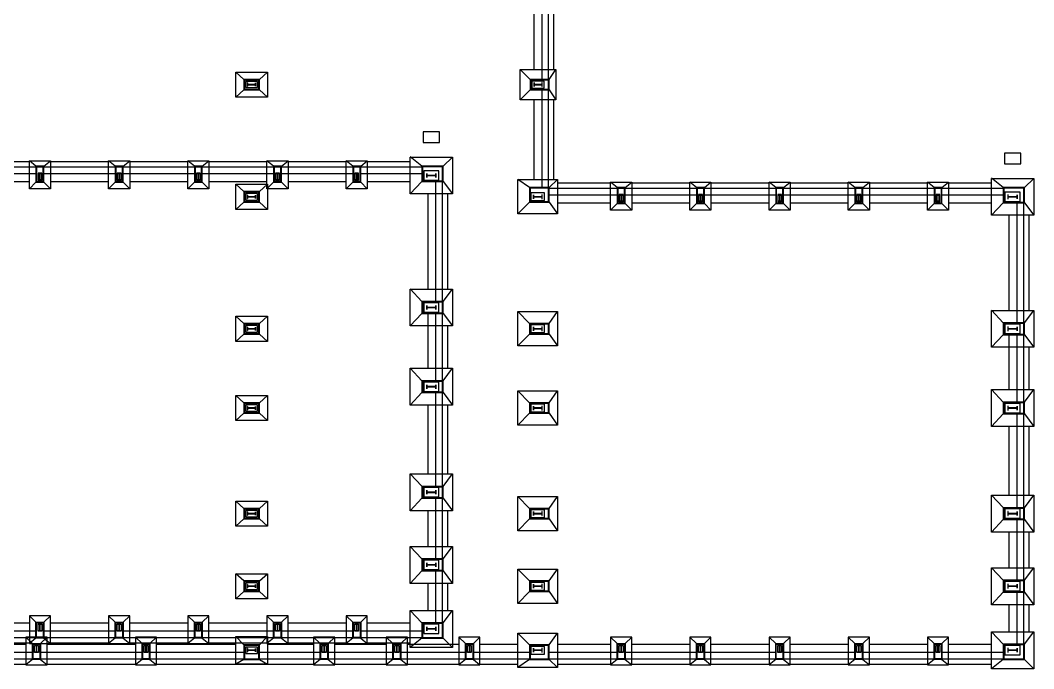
# Model space of a CAD drawing. Extents: x 69728788 to 150676229, y 20333219 to 43663798.
# Drawn here: x 150599454 to 150676229, y 42543035 to 42592160 of the extents above; entities that cross this region are included whole.
import ezdxf

# ---------------------------------------------------------------- set-up
doc = ezdxf.new("R2010")
doc.units = 0
doc.header["$LTSCALE"] = 1000
doc.header["$MEASUREMENT"] = 0
doc.layers.get('0').update_dxf_attribs({"linetype": 'CONTINUOUS'})
for name, color, linetype in [('WALL', 6, 'CONTINUOUS'), ('基础', 2, 'CONTINUOUS'), ('基础堆坡线', 97, 'CONTINUOUS'), ('填充8#', 8, 'CONTINUOUS'), ('柱', 2, 'CONTINUOUS'), ('钢柱', 3, 'CONTINUOUS')]:
    doc.layers.add(name, color=color, linetype=linetype)

# ---------------------------------------------------------------- blocks, each defined once
blk = doc.blocks.new('2536')
at = {"layer": 'WALL'}
for p, q in [((75529675, 21576924), (75529675, 21638274)), ((75529175, 21586124), (75529175, 21593424)), ((75528575, 21586924), (75528575, 21592624)), ((75530075, 21586924), (75530075, 21592624)), ((75529175, 21577924), (75529175, 21585424)), ((75528575, 21578574), (75528575, 21584624)), ((75530075, 21578574), (75530075, 21584624)), ((75529675, 21577924), (75564155, 21577924)), ((75530350, 21578324), (75534375, 21578324)), ((75535975, 21578324), (75540375, 21578324)), ((75541975, 21578324), (75546375, 21578324)), ((75547975, 21578324), (75552375, 21578324)), ((75553975, 21578324), (75558375, 21578324)), ((75559975, 21578324), (75563225, 21578324)), ((75529675, 21577424), (75534925, 21577424)), ((75535425, 21577424), (75540925, 21577424)), ((75541425, 21577424), (75546925, 21577424)), ((75547425, 21577424), (75552925, 21577424)), ((75553425, 21577424), (75558925, 21577424)), ((75559425, 21577424), (75564155, 21577424)), ((75565175, 21567724), (75565175, 21576874)), ((75565675, 21543324), (75565675, 21576874)), ((75530350, 21576824), (75534375, 21576824)), ((75535975, 21576824), (75540375, 21576824)), ((75541975, 21576824), (75546375, 21576824)), ((75547975, 21576824), (75552375, 21576824)), ((75553975, 21576824), (75558375, 21576824)), ((75559975, 21576824), (75563225, 21576824)), ((75564575, 21568674), (75564575, 21575874)), ((75566075, 21568674), (75566075, 21575874)), ((75564575, 21562674), (75564575, 21566874)), ((75565175, 21561674), (75565175, 21566874)), ((75566075, 21562674), (75566075, 21565874)), ((75565175, 21553674), (75565175, 21560874)), ((75564575, 21554674), (75564575, 21559874)), ((75566075, 21554674), (75566075, 21559874)), ((75565175, 21548174), (75565175, 21552874)), ((75564575, 21549174), (75564575, 21551874)), ((75566075, 21549174), (75566075, 21551874)), ((75565175, 21543324), (75565175, 21547374)), ((75564575, 21544324), (75564575, 21546374)), ((75566075, 21544324), (75566075, 21546374)), ((75483475, 21543374), (75490075, 21543374)), ((75491675, 21543374), (75498375, 21543374)), ((75499975, 21543374), (75505975, 21543374)), ((75508375, 21543374), (75511875, 21543374)), ((75513475, 21543374), (75517375, 21543374)), ((75518975, 21543374), (75522875, 21543374)), ((75524475, 21543374), (75527350, 21543374)), ((75530350, 21543374), (75534375, 21543374)), ((75535975, 21543374), (75540375, 21543374)), ((75541975, 21543374), (75546375, 21543374)), ((75547975, 21543374), (75552375, 21543374)), ((75553975, 21543374), (75558375, 21543374)), ((75559975, 21543374), (75563225, 21543374)), ((75482725, 21542774), (75490625, 21542774)), ((75491125, 21542774), (75498925, 21542774)), ((75499425, 21542774), (75506625, 21542774)), ((75507725, 21542774), (75512425, 21542774)), ((75512925, 21542774), (75517925, 21542774)), ((75518425, 21542774), (75523425, 21542774)), ((75523925, 21542774), (75528275, 21542774)), ((75529675, 21542774), (75534925, 21542774)), ((75535425, 21542774), (75540925, 21542774)), ((75541425, 21542774), (75546925, 21542774)), ((75547425, 21542774), (75552925, 21542774)), ((75553425, 21542774), (75558925, 21542774)), ((75559425, 21542774), (75564155, 21542774)), ((75456675, 21542274), (75565675, 21542274)), ((75476725, 21541874), (75490075, 21541874)), ((75491675, 21541874), (75498375, 21541874)), ((75499975, 21541874), (75511875, 21541874)), ((75513475, 21541874), (75517375, 21541874)), ((75518975, 21541874), (75522875, 21541874)), ((75524475, 21541874), (75527350, 21541874)), ((75530350, 21541874), (75534375, 21541874)), ((75535975, 21541874), (75540375, 21541874)), ((75541975, 21541874), (75546375, 21541874)), ((75547975, 21541874), (75552375, 21541874)), ((75553975, 21541874), (75558375, 21541874)), ((75559975, 21541874), (75563225, 21541874))]:
    blk.add_line(p, q, dxfattribs=at)
at = {"layer": '基础'}
for points in [[(75527525, 21586924), (75530225, 21586924), (75530225, 21584624), (75527525, 21584624)], [(75505975, 21586724), (75508375, 21586724), (75508375, 21584824), (75505975, 21584824)], [(75527350, 21578574), (75530350, 21578574), (75530350, 21575974), (75527350, 21575974)], [(75563225, 21578674), (75566425, 21578674), (75566425, 21575874), (75563225, 21575874)], [(75505975, 21578224), (75508375, 21578224), (75508375, 21576324), (75505975, 21576324)], [(75534375, 21578374), (75535975, 21578374), (75535975, 21576274), (75534375, 21576274)], [(75540375, 21578374), (75541975, 21578374), (75541975, 21576274), (75540375, 21576274)], [(75546375, 21578374), (75547975, 21578374), (75547975, 21576274), (75546375, 21576274)], [(75552375, 21578374), (75553975, 21578374), (75553975, 21576274), (75552375, 21576274)], [(75558375, 21578374), (75559975, 21578374), (75559975, 21576274), (75558375, 21576274)], [(75527350, 21568574), (75530350, 21568574), (75530350, 21565974), (75527350, 21565974)], [(75563225, 21568674), (75566425, 21568674), (75566425, 21565874), (75563225, 21565874)], [(75505975, 21568224), (75508375, 21568224), (75508375, 21566324), (75505975, 21566324)], [(75527350, 21562574), (75530350, 21562574), (75530350, 21559974), (75527350, 21559974)], [(75563225, 21562674), (75566425, 21562674), (75566425, 21559874), (75563225, 21559874)], [(75505975, 21562224), (75508375, 21562224), (75508375, 21560324), (75505975, 21560324)], [(75563225, 21554674), (75566425, 21554674), (75566425, 21551874), (75563225, 21551874)], [(75505975, 21554224), (75508375, 21554224), (75508375, 21552324), (75505975, 21552324)], [(75527350, 21554574), (75530350, 21554574), (75530350, 21551974), (75527350, 21551974)], [(75505975, 21548724), (75508375, 21548724), (75508375, 21546824), (75505975, 21546824)], [(75527350, 21549074), (75530350, 21549074), (75530350, 21546474), (75527350, 21546474)], [(75563225, 21549174), (75566425, 21549174), (75566425, 21546374), (75563225, 21546374)], [(75490075, 21541824), (75491675, 21541824), (75491675, 21543924), (75490075, 21543924)], [(75498375, 21541824), (75499975, 21541824), (75499975, 21543924), (75498375, 21543924)], [(75505975, 21543974), (75508375, 21543974), (75508375, 21541874), (75505975, 21541874)], [(75511875, 21541824), (75513475, 21541824), (75513475, 21543924), (75511875, 21543924)], [(75517375, 21541824), (75518975, 21541824), (75518975, 21543924), (75517375, 21543924)], [(75522875, 21541824), (75524475, 21541824), (75524475, 21543924), (75522875, 21543924)], [(75527350, 21544224), (75530350, 21544224), (75530350, 21541624), (75527350, 21541624)], [(75534375, 21541824), (75535975, 21541824), (75535975, 21543924), (75534375, 21543924)], [(75540375, 21541824), (75541975, 21541824), (75541975, 21543924), (75540375, 21543924)], [(75546375, 21541824), (75547975, 21541824), (75547975, 21543924), (75546375, 21543924)], [(75552375, 21541824), (75553975, 21541824), (75553975, 21543924), (75552375, 21543924)], [(75558375, 21541824), (75559975, 21541824), (75559975, 21543924), (75558375, 21543924)], [(75563225, 21544324), (75566425, 21544324), (75566425, 21541524), (75563225, 21541524)]]:
    blk.add_lwpolyline(points, close=True, dxfattribs=at)
at = {"layer": '基础堆坡线'}
for p, q in [((75528275, 21586174), (75527525, 21586924)), ((75529725, 21586174), (75530225, 21586924)), ((75506575, 21586174), (75505975, 21586724)), ((75507775, 21586174), (75508375, 21586724)), ((75506575, 21585374), (75505975, 21584824)), ((75507775, 21585374), (75508375, 21584824)), ((75528275, 21585374), (75527525, 21584624)), ((75529725, 21585374), (75530225, 21584624)), ((75528225, 21577974), (75527350, 21578574)), ((75529725, 21577974), (75530350, 21578574)), ((75564105, 21577979), (75563225, 21578679)), ((75565719, 21577974), (75566425, 21578674)), ((75506575, 21577674), (75505975, 21578224)), ((75507775, 21577674), (75508375, 21578224)), ((75534875, 21577974), (75534375, 21578374)), ((75535475, 21577974), (75535975, 21578374)), ((75540875, 21577974), (75540375, 21578374)), ((75541475, 21577974), (75541975, 21578374)), ((75546875, 21577974), (75546375, 21578374)), ((75547475, 21577974), (75547975, 21578374)), ((75552875, 21577974), (75552375, 21578374)), ((75553475, 21577974), (75553975, 21578374)), ((75558875, 21577974), (75558375, 21578374)), ((75559475, 21577974), (75559975, 21578374)), ((75506575, 21576874), (75505975, 21576324)), ((75507775, 21576874), (75508375, 21576324)), ((75528225, 21576874), (75527350, 21575974)), ((75529725, 21576874), (75530350, 21575974)), ((75534875, 21576774), (75534375, 21576274)), ((75535475, 21576774), (75535975, 21576274)), ((75540875, 21576774), (75540375, 21576274)), ((75541475, 21576774), (75541975, 21576274)), ((75546875, 21576774), (75546375, 21576274)), ((75547475, 21576774), (75547975, 21576274)), ((75552875, 21576774), (75552375, 21576274)), ((75553475, 21576774), (75553975, 21576274)), ((75558875, 21576774), (75558375, 21576274)), ((75559475, 21576774), (75559975, 21576274)), ((75564111, 21576824), (75563225, 21575874)), ((75565725, 21576829), (75566425, 21575874)), ((75528225, 21567674), (75527350, 21568574)), ((75529725, 21567674), (75530350, 21568574)), ((75564105, 21567729), (75563225, 21568679)), ((75565719, 21567724), (75566425, 21568674)), ((75506575, 21567674), (75505975, 21568224)), ((75507775, 21567674), (75508375, 21568224)), ((75506575, 21566874), (75505975, 21566324)), ((75507775, 21566874), (75508375, 21566324)), ((75528225, 21566874), (75527350, 21565974)), ((75529725, 21566874), (75530350, 21565974)), ((75564111, 21566824), (75563225, 21565874)), ((75565725, 21566829), (75566425, 21565874)), ((75528225, 21561674), (75527350, 21562574)), ((75529725, 21561674), (75530350, 21562574)), ((75564105, 21561729), (75563225, 21562679)), ((75565719, 21561724), (75566425, 21562674)), ((75506575, 21561674), (75505975, 21562224)), ((75507775, 21561674), (75508375, 21562224)), ((75506575, 21560874), (75505975, 21560324)), ((75507775, 21560874), (75508375, 21560324)), ((75528225, 21560874), (75527350, 21559974)), ((75529725, 21560874), (75530350, 21559974)), ((75564111, 21560824), (75563225, 21559874)), ((75565725, 21560829), (75566425, 21559874)), ((75564105, 21553729), (75563225, 21554679)), ((75565719, 21553724), (75566425, 21554674)), ((75506575, 21553674), (75505975, 21554224)), ((75507775, 21553674), (75508375, 21554224)), ((75528225, 21553674), (75527350, 21554574)), ((75529725, 21553674), (75530350, 21554574)), ((75506575, 21552874), (75505975, 21552324)), ((75507775, 21552874), (75508375, 21552324)), ((75528225, 21552874), (75527350, 21551974)), ((75529725, 21552874), (75530350, 21551974)), ((75564111, 21552824), (75563225, 21551874)), ((75565725, 21552829), (75566425, 21551874)), ((75506575, 21548174), (75505975, 21548724)), ((75507775, 21548174), (75508375, 21548724)), ((75528225, 21548174), (75527350, 21549074)), ((75529725, 21548174), (75530350, 21549074)), ((75564105, 21548229), (75563225, 21549179)), ((75565719, 21548224), (75566425, 21549174)), ((75506575, 21547374), (75505975, 21546824)), ((75507775, 21547374), (75508375, 21546824)), ((75528225, 21547374), (75527350, 21546474)), ((75529725, 21547374), (75530350, 21546474)), ((75564111, 21547324), (75563225, 21546374)), ((75565725, 21547329), (75566425, 21546374)), ((75490575, 21543424), (75490075, 21543924)), ((75491175, 21543424), (75491675, 21543924)), ((75498875, 21543424), (75498375, 21543924)), ((75499475, 21543424), (75499975, 21543924)), ((75506575, 21543324), (75505975, 21543974)), ((75507775, 21543324), (75508375, 21543974)), ((75512375, 21543424), (75511875, 21543924)), ((75512975, 21543424), (75513475, 21543924)), ((75517875, 21543424), (75517375, 21543924)), ((75518475, 21543424), (75518975, 21543924)), ((75523375, 21543424), (75522875, 21543924)), ((75523975, 21543424), (75524475, 21543924)), ((75528225, 21543324), (75527350, 21544224)), ((75529725, 21543324), (75530350, 21544224)), ((75534875, 21543424), (75534375, 21543924)), ((75535475, 21543424), (75535975, 21543924)), ((75540875, 21543424), (75540375, 21543924)), ((75541475, 21543424), (75541975, 21543924)), ((75546875, 21543424), (75546375, 21543924)), ((75547475, 21543424), (75547975, 21543924)), ((75552875, 21543424), (75552375, 21543924)), ((75553475, 21543424), (75553975, 21543924)), ((75558875, 21543424), (75558375, 21543924)), ((75559475, 21543424), (75559975, 21543924)), ((75564105, 21543379), (75563225, 21544329)), ((75565719, 21543374), (75566425, 21544324)), ((75490575, 21542224), (75490075, 21541824)), ((75491175, 21542224), (75491675, 21541824)), ((75498875, 21542224), (75498375, 21541824)), ((75499475, 21542224), (75499975, 21541824)), ((75506575, 21542224), (75505975, 21541874)), ((75507775, 21542224), (75508375, 21541874)), ((75512375, 21542224), (75511875, 21541824)), ((75512975, 21542224), (75513475, 21541824)), ((75517875, 21542224), (75517375, 21541824)), ((75518475, 21542224), (75518975, 21541824)), ((75523375, 21542224), (75522875, 21541824)), ((75523975, 21542224), (75524475, 21541824)), ((75528225, 21542224), (75527350, 21541624)), ((75529725, 21542224), (75530350, 21541624)), ((75534875, 21542224), (75534375, 21541824)), ((75535475, 21542224), (75535975, 21541824)), ((75540875, 21542224), (75540375, 21541824)), ((75541475, 21542224), (75541975, 21541824)), ((75546875, 21542224), (75546375, 21541824)), ((75547475, 21542224), (75547975, 21541824)), ((75552875, 21542224), (75552375, 21541824)), ((75553475, 21542224), (75553975, 21541824)), ((75558875, 21542224), (75558375, 21541824)), ((75559475, 21542224), (75559975, 21541824)), ((75564111, 21542224), (75563225, 21541524)), ((75565725, 21542229), (75566425, 21541524))]:
    blk.add_line(p, q, dxfattribs=at)
for points in [[(75506575, 21585374), (75507175, 21585374), (75507775, 21585374), (75507775, 21585774), (75507775, 21586174), (75507175, 21586174), (75506575, 21586174)], [(75528275, 21585374), (75528875, 21585374), (75529725, 21585374), (75529725, 21585774), (75529725, 21586174), (75528875, 21586174), (75528275, 21586174)], [(75564200, 21579770), (75564850, 21579770), (75565450, 21579770), (75565450, 21580170), (75565450, 21580570), (75564850, 21580570), (75564200, 21580570)], [(75506575, 21576874), (75507175, 21576874), (75507775, 21576874), (75507775, 21577274), (75507775, 21577674), (75507175, 21577674), (75506575, 21577674)], [(75528225, 21576874), (75528875, 21576874), (75529725, 21576874), (75529725, 21577274), (75529725, 21577974), (75528875, 21577974), (75528225, 21577974)], [(75534875, 21576774), (75535175, 21576774), (75535475, 21576774), (75535475, 21577174), (75535475, 21577974), (75535175, 21577974), (75534875, 21577974), (75534875, 21577174)], [(75540875, 21576774), (75541175, 21576774), (75541475, 21576774), (75541475, 21577174), (75541475, 21577974), (75541175, 21577974), (75540875, 21577974), (75540875, 21577174)], [(75546875, 21576774), (75547175, 21576774), (75547475, 21576774), (75547475, 21577174), (75547475, 21577974), (75547175, 21577974), (75546875, 21577974), (75546875, 21577174)], [(75552875, 21576774), (75553175, 21576774), (75553475, 21576774), (75553475, 21577174), (75553475, 21577974), (75553175, 21577974), (75552875, 21577974), (75552875, 21577174)], [(75558875, 21576774), (75559175, 21576774), (75559475, 21576774), (75559475, 21577174), (75559475, 21577974), (75559175, 21577974), (75558875, 21577974), (75558875, 21577174)], [(75564105, 21576824), (75564825, 21576824), (75565725, 21576824), (75565725, 21577274), (75565725, 21577974), (75564825, 21577974), (75564105, 21577974)], [(75506575, 21566874), (75507175, 21566874), (75507775, 21566874), (75507775, 21567274), (75507775, 21567674), (75507175, 21567674), (75506575, 21567674)], [(75528225, 21566874), (75528875, 21566874), (75529725, 21566874), (75529725, 21567274), (75529725, 21567674), (75528875, 21567674), (75528225, 21567674)], [(75564105, 21566824), (75564825, 21566824), (75565725, 21566824), (75565725, 21567274), (75565725, 21567724), (75564825, 21567724), (75564105, 21567724)], [(75506575, 21560874), (75507175, 21560874), (75507775, 21560874), (75507775, 21561274), (75507775, 21561674), (75507175, 21561674), (75506575, 21561674)], [(75528225, 21560874), (75528875, 21560874), (75529725, 21560874), (75529725, 21561274), (75529725, 21561674), (75528875, 21561674), (75528225, 21561674)], [(75564105, 21560824), (75564825, 21560824), (75565725, 21560824), (75565725, 21561274), (75565725, 21561724), (75564825, 21561724), (75564105, 21561724)], [(75506575, 21552874), (75507175, 21552874), (75507775, 21552874), (75507775, 21553274), (75507775, 21553674), (75507175, 21553674), (75506575, 21553674)], [(75528225, 21552874), (75528875, 21552874), (75529725, 21552874), (75529725, 21553274), (75529725, 21553674), (75528875, 21553674), (75528225, 21553674)], [(75564105, 21552824), (75564825, 21552824), (75565725, 21552824), (75565725, 21553274), (75565725, 21553724), (75564825, 21553724), (75564105, 21553724)], [(75506575, 21547374), (75507175, 21547374), (75507775, 21547374), (75507775, 21547774), (75507775, 21548174), (75507175, 21548174), (75506575, 21548174)], [(75528225, 21547374), (75528875, 21547374), (75529725, 21547374), (75529725, 21547774), (75529725, 21548174), (75528875, 21548174), (75528225, 21548174)], [(75564105, 21547324), (75564825, 21547324), (75565725, 21547324), (75565725, 21547774), (75565725, 21548224), (75564825, 21548224), (75564105, 21548224)], [(75490575, 21543424), (75490875, 21543424), (75491175, 21543424), (75491175, 21543024), (75491175, 21542224), (75490875, 21542224), (75490575, 21542224), (75490575, 21543024)], [(75498875, 21543424), (75499175, 21543424), (75499475, 21543424), (75499475, 21543024), (75499475, 21542224), (75499175, 21542224), (75498875, 21542224), (75498875, 21543024)], [(75506575, 21542224), (75507175, 21542224), (75507775, 21542224), (75507775, 21542924), (75507775, 21543324), (75507175, 21543324), (75506575, 21543324)], [(75512375, 21543424), (75512675, 21543424), (75512975, 21543424), (75512975, 21543024), (75512975, 21542224), (75512675, 21542224), (75512375, 21542224), (75512375, 21543024)], [(75517875, 21543424), (75518175, 21543424), (75518475, 21543424), (75518475, 21543024), (75518475, 21542224), (75518175, 21542224), (75517875, 21542224), (75517875, 21543024)], [(75523375, 21543424), (75523675, 21543424), (75523975, 21543424), (75523975, 21543024), (75523975, 21542224), (75523675, 21542224), (75523375, 21542224), (75523375, 21543024)], [(75528225, 21542224), (75528875, 21542224), (75529725, 21542224), (75529725, 21542924), (75529725, 21543324), (75528875, 21543324), (75528225, 21543324)], [(75534875, 21543424), (75535175, 21543424), (75535475, 21543424), (75535475, 21543024), (75535475, 21542224), (75535175, 21542224), (75534875, 21542224), (75534875, 21543024)], [(75540875, 21543424), (75541175, 21543424), (75541475, 21543424), (75541475, 21543024), (75541475, 21542224), (75541175, 21542224), (75540875, 21542224), (75540875, 21543024)], [(75546875, 21543424), (75547175, 21543424), (75547475, 21543424), (75547475, 21543024), (75547475, 21542224), (75547175, 21542224), (75546875, 21542224), (75546875, 21543024)], [(75552875, 21543424), (75553175, 21543424), (75553475, 21543424), (75553475, 21543024), (75553475, 21542224), (75553175, 21542224), (75552875, 21542224), (75552875, 21543024)], [(75558875, 21543424), (75559175, 21543424), (75559475, 21543424), (75559475, 21543024), (75559475, 21542224), (75559175, 21542224), (75558875, 21542224), (75558875, 21543024)], [(75564105, 21542224), (75564825, 21542224), (75565725, 21542224), (75565725, 21542924), (75565725, 21543374), (75564825, 21543374), (75564105, 21543374)]]:
    blk.add_lwpolyline(points, close=True, dxfattribs=at)
at = {"layer": '填充8#'}
for points in [[(75506735, 21585544), (75507175, 21585544), (75507615, 21585544), (75507615, 21585774), (75507615, 21586004), (75507175, 21586004), (75506735, 21586004), (75506735, 21585544)], [(75528410, 21585509), (75528875, 21585509), (75529340, 21585509), (75529340, 21585774), (75529340, 21586039), (75528875, 21586039), (75528410, 21586039), (75528410, 21585509)], [(75564245, 21576919), (75564825, 21576919), (75565405, 21576919), (75565405, 21577274), (75565405, 21577629), (75564825, 21577629), (75564245, 21577629), (75564245, 21576919)], [(75506725, 21577029), (75507175, 21577029), (75507625, 21577029), (75507625, 21577274), (75507625, 21577519), (75507175, 21577519), (75506725, 21577519), (75506725, 21577029)], [(75528340, 21576984), (75528850, 21576984), (75529360, 21576984), (75529360, 21577274), (75529360, 21577564), (75528850, 21577564), (75528340, 21577564), (75528340, 21576984)], [(75535030, 21576904), (75535175, 21576904), (75535320, 21576904), (75535320, 21577174), (75535320, 21577444), (75535175, 21577444), (75535030, 21577444), (75535030, 21577174), (75535030, 21576904)], [(75541030, 21576904), (75541175, 21576904), (75541320, 21576904), (75541320, 21577174), (75541320, 21577444), (75541175, 21577444), (75541030, 21577444), (75541030, 21577174), (75541030, 21576904)], [(75547030, 21576904), (75547175, 21576904), (75547320, 21576904), (75547320, 21577174), (75547320, 21577444), (75547175, 21577444), (75547030, 21577444), (75547030, 21577174), (75547030, 21576904)], [(75553030, 21576904), (75553175, 21576904), (75553320, 21576904), (75553320, 21577174), (75553320, 21577444), (75553175, 21577444), (75553030, 21577444), (75553030, 21577174), (75553030, 21576904)], [(75559030, 21576904), (75559175, 21576904), (75559320, 21576904), (75559320, 21577174), (75559320, 21577444), (75559175, 21577444), (75559030, 21577444), (75559030, 21577174), (75559030, 21576904)], [(75506725, 21567029), (75507175, 21567029), (75507625, 21567029), (75507625, 21567274), (75507625, 21567519), (75507175, 21567519), (75506725, 21567519), (75506725, 21567029)], [(75528340, 21566984), (75528850, 21566984), (75529360, 21566984), (75529360, 21567274), (75529360, 21567564), (75528850, 21567564), (75528340, 21567564), (75528340, 21566984)], [(75564245, 21566919), (75564825, 21566919), (75565405, 21566919), (75565405, 21567274), (75565405, 21567629), (75564825, 21567629), (75564245, 21567629), (75564245, 21566919)], [(75506725, 21561029), (75507175, 21561029), (75507625, 21561029), (75507625, 21561274), (75507625, 21561519), (75507175, 21561519), (75506725, 21561519), (75506725, 21561029)], [(75528340, 21560984), (75528850, 21560984), (75529360, 21560984), (75529360, 21561274), (75529360, 21561564), (75528850, 21561564), (75528340, 21561564), (75528340, 21560984)], [(75564245, 21560919), (75564825, 21560919), (75565405, 21560919), (75565405, 21561274), (75565405, 21561629), (75564825, 21561629), (75564245, 21561629), (75564245, 21560919)], [(75506725, 21553029), (75507175, 21553029), (75507625, 21553029), (75507625, 21553274), (75507625, 21553519), (75507175, 21553519), (75506725, 21553519), (75506725, 21553029)], [(75528340, 21552984), (75528850, 21552984), (75529360, 21552984), (75529360, 21553274), (75529360, 21553564), (75528850, 21553564), (75528340, 21553564), (75528340, 21552984)], [(75564245, 21552919), (75564825, 21552919), (75565405, 21552919), (75565405, 21553274), (75565405, 21553629), (75564825, 21553629), (75564245, 21553629), (75564245, 21552919)], [(75506725, 21547529), (75507175, 21547529), (75507625, 21547529), (75507625, 21547774), (75507625, 21548019), (75507175, 21548019), (75506725, 21548019), (75506725, 21547529)], [(75528340, 21547484), (75528850, 21547484), (75529360, 21547484), (75529360, 21547774), (75529360, 21548064), (75528850, 21548064), (75528340, 21548064), (75528340, 21547484)], [(75564245, 21547419), (75564825, 21547419), (75565405, 21547419), (75565405, 21547774), (75565405, 21548129), (75564825, 21548129), (75564245, 21548129), (75564245, 21547419)], [(75490730, 21543294), (75490875, 21543294), (75491020, 21543294), (75491020, 21543024), (75491020, 21542754), (75490875, 21542754), (75490730, 21542754), (75490730, 21543024), (75490730, 21543294)], [(75499030, 21543294), (75499175, 21543294), (75499320, 21543294), (75499320, 21543024), (75499320, 21542754), (75499175, 21542754), (75499030, 21542754), (75499030, 21543024), (75499030, 21543294)], [(75506725, 21542679), (75507175, 21542679), (75507625, 21542679), (75507625, 21542924), (75507625, 21543169), (75507175, 21543169), (75506725, 21543169), (75506725, 21542679)], [(75512530, 21543294), (75512675, 21543294), (75512820, 21543294), (75512820, 21543024), (75512820, 21542754), (75512675, 21542754), (75512530, 21542754), (75512530, 21543024), (75512530, 21543294)], [(75518030, 21543294), (75518175, 21543294), (75518320, 21543294), (75518320, 21543024), (75518320, 21542754), (75518175, 21542754), (75518030, 21542754), (75518030, 21543024), (75518030, 21543294)], [(75523530, 21543294), (75523675, 21543294), (75523820, 21543294), (75523820, 21543024), (75523820, 21542754), (75523675, 21542754), (75523530, 21542754), (75523530, 21543024), (75523530, 21543294)], [(75528340, 21542634), (75528850, 21542634), (75529360, 21542634), (75529360, 21542924), (75529360, 21543214), (75528850, 21543214), (75528340, 21543214), (75528340, 21542634)], [(75535030, 21543294), (75535175, 21543294), (75535320, 21543294), (75535320, 21543024), (75535320, 21542754), (75535175, 21542754), (75535030, 21542754), (75535030, 21543024), (75535030, 21543294)], [(75541030, 21543294), (75541175, 21543294), (75541320, 21543294), (75541320, 21543024), (75541320, 21542754), (75541175, 21542754), (75541030, 21542754), (75541030, 21543024), (75541030, 21543294)], [(75547030, 21543294), (75547175, 21543294), (75547320, 21543294), (75547320, 21543024), (75547320, 21542754), (75547175, 21542754), (75547030, 21542754), (75547030, 21543024), (75547030, 21543294)], [(75553030, 21543294), (75553175, 21543294), (75553320, 21543294), (75553320, 21543024), (75553320, 21542754), (75553175, 21542754), (75553030, 21542754), (75553030, 21543024), (75553030, 21543294)], [(75559030, 21543294), (75559175, 21543294), (75559320, 21543294), (75559320, 21543024), (75559320, 21542754), (75559175, 21542754), (75559030, 21542754), (75559030, 21543024), (75559030, 21543294)], [(75564245, 21542569), (75564825, 21542569), (75565405, 21542569), (75565405, 21542924), (75565405, 21543279), (75564825, 21543279), (75564245, 21543279), (75564245, 21542569)]]:
    blk.add_lwpolyline(points, dxfattribs=at)
at = {"layer": '柱'}
for points in [[(75506625, 21585424), (75507175, 21585424), (75507725, 21585424), (75507725, 21585774), (75507725, 21586124), (75507175, 21586124), (75506625, 21586124)], [(75528325, 21585424), (75528875, 21585424), (75529675, 21585424), (75529675, 21585774), (75529675, 21586124), (75528875, 21586124), (75528325, 21586124)], [(75506625, 21576924), (75507175, 21576924), (75507725, 21576924), (75507725, 21577274), (75507725, 21577624), (75507175, 21577624), (75506625, 21577624)], [(75528275, 21576924), (75528875, 21576924), (75529675, 21576924), (75529675, 21577274), (75529675, 21577924), (75528875, 21577924), (75528275, 21577924)], [(75534925, 21576824), (75535175, 21576824), (75535425, 21576824), (75535425, 21577174), (75535425, 21577924), (75535175, 21577924), (75534925, 21577924), (75534925, 21577174)], [(75540925, 21576824), (75541175, 21576824), (75541425, 21576824), (75541425, 21577174), (75541425, 21577924), (75541175, 21577924), (75540925, 21577924), (75540925, 21577174)], [(75546925, 21576824), (75547175, 21576824), (75547425, 21576824), (75547425, 21577174), (75547425, 21577924), (75547175, 21577924), (75546925, 21577924), (75546925, 21577174)], [(75552925, 21576824), (75553175, 21576824), (75553425, 21576824), (75553425, 21577174), (75553425, 21577924), (75553175, 21577924), (75552925, 21577924), (75552925, 21577174)], [(75558925, 21576824), (75559175, 21576824), (75559425, 21576824), (75559425, 21577174), (75559425, 21577924), (75559175, 21577924), (75558925, 21577924), (75558925, 21577174)], [(75564155, 21576874), (75564825, 21576874), (75565675, 21576874), (75565675, 21577274), (75565675, 21577924), (75564825, 21577924), (75564155, 21577924)], [(75564155, 21566874), (75564825, 21566874), (75565675, 21566874), (75565675, 21567274), (75565675, 21567674), (75564825, 21567674), (75564155, 21567674)], [(75506625, 21566924), (75507175, 21566924), (75507725, 21566924), (75507725, 21567274), (75507725, 21567624), (75507175, 21567624), (75506625, 21567624)], [(75528275, 21566924), (75528875, 21566924), (75529675, 21566924), (75529675, 21567274), (75529675, 21567624), (75528875, 21567624), (75528275, 21567624)], [(75506625, 21560924), (75507175, 21560924), (75507725, 21560924), (75507725, 21561274), (75507725, 21561624), (75507175, 21561624), (75506625, 21561624)], [(75528275, 21560924), (75528875, 21560924), (75529675, 21560924), (75529675, 21561274), (75529675, 21561624), (75528875, 21561624), (75528275, 21561624)], [(75564155, 21560874), (75564825, 21560874), (75565675, 21560874), (75565675, 21561274), (75565675, 21561674), (75564825, 21561674), (75564155, 21561674)], [(75506625, 21552924), (75507175, 21552924), (75507725, 21552924), (75507725, 21553274), (75507725, 21553624), (75507175, 21553624), (75506625, 21553624)], [(75528275, 21552924), (75528875, 21552924), (75529675, 21552924), (75529675, 21553274), (75529675, 21553624), (75528875, 21553624), (75528275, 21553624)], [(75564155, 21552874), (75564825, 21552874), (75565675, 21552874), (75565675, 21553274), (75565675, 21553674), (75564825, 21553674), (75564155, 21553674)], [(75506625, 21547424), (75507175, 21547424), (75507725, 21547424), (75507725, 21547774), (75507725, 21548124), (75507175, 21548124), (75506625, 21548124)], [(75528275, 21547424), (75528875, 21547424), (75529675, 21547424), (75529675, 21547774), (75529675, 21548124), (75528875, 21548124), (75528275, 21548124)], [(75564155, 21547374), (75564825, 21547374), (75565675, 21547374), (75565675, 21547774), (75565675, 21548174), (75564825, 21548174), (75564155, 21548174)], [(75490625, 21543374), (75490875, 21543374), (75491125, 21543374), (75491125, 21543024), (75491125, 21542274), (75490875, 21542274), (75490625, 21542274), (75490625, 21543024)], [(75498925, 21543374), (75499175, 21543374), (75499425, 21543374), (75499425, 21543024), (75499425, 21542274), (75499175, 21542274), (75498925, 21542274), (75498925, 21543024)], [(75506625, 21542274), (75507175, 21542274), (75507725, 21542274), (75507725, 21542924), (75507725, 21543274), (75507175, 21543274), (75506625, 21543274)], [(75512425, 21543374), (75512675, 21543374), (75512925, 21543374), (75512925, 21543024), (75512925, 21542274), (75512675, 21542274), (75512425, 21542274), (75512425, 21543024)], [(75517925, 21543374), (75518175, 21543374), (75518425, 21543374), (75518425, 21543024), (75518425, 21542274), (75518175, 21542274), (75517925, 21542274), (75517925, 21543024)], [(75523425, 21543374), (75523675, 21543374), (75523925, 21543374), (75523925, 21543024), (75523925, 21542274), (75523675, 21542274), (75523425, 21542274), (75523425, 21543024)], [(75528275, 21542274), (75528875, 21542274), (75529675, 21542274), (75529675, 21542924), (75529675, 21543274), (75528875, 21543274), (75528275, 21543274)], [(75534925, 21543374), (75535175, 21543374), (75535425, 21543374), (75535425, 21543024), (75535425, 21542274), (75535175, 21542274), (75534925, 21542274), (75534925, 21543024)], [(75540925, 21543374), (75541175, 21543374), (75541425, 21543374), (75541425, 21543024), (75541425, 21542274), (75541175, 21542274), (75540925, 21542274), (75540925, 21543024)], [(75546925, 21543374), (75547175, 21543374), (75547425, 21543374), (75547425, 21543024), (75547425, 21542274), (75547175, 21542274), (75546925, 21542274), (75546925, 21543024)], [(75552925, 21543374), (75553175, 21543374), (75553425, 21543374), (75553425, 21543024), (75553425, 21542274), (75553175, 21542274), (75552925, 21542274), (75552925, 21543024)], [(75558925, 21543374), (75559175, 21543374), (75559425, 21543374), (75559425, 21543024), (75559425, 21542274), (75559175, 21542274), (75558925, 21542274), (75558925, 21543024)], [(75564155, 21542274), (75564825, 21542274), (75565675, 21542274), (75565675, 21542924), (75565675, 21543324), (75564825, 21543324), (75564155, 21543324)]]:
    blk.add_lwpolyline(points, close=True, dxfattribs=at)
at = {"layer": '钢柱'}
for points in [[(75506875, 21585899), (75506875, 21585649), (75506887, 21585649), (75506887, 21585770), (75507463, 21585770), (75507463, 21585649), (75507475, 21585649), (75507475, 21585899), (75507463, 21585899), (75507463, 21585778), (75506887, 21585778), (75506887, 21585899)], [(75528575, 21585924), (75528575, 21585624), (75528587, 21585624), (75528587, 21585770), (75529163, 21585770), (75529163, 21585624), (75529175, 21585624), (75529175, 21585924), (75529163, 21585924), (75529163, 21585778), (75528587, 21585778), (75528587, 21585924)], [(75506875, 21577399), (75506875, 21577149), (75506887, 21577149), (75506887, 21577270), (75507463, 21577270), (75507463, 21577149), (75507475, 21577149), (75507475, 21577399), (75507463, 21577399), (75507463, 21577278), (75506887, 21577278), (75506887, 21577399)], [(75528525, 21577424), (75528525, 21577124), (75528537, 21577124), (75528537, 21577269), (75529163, 21577269), (75529163, 21577124), (75529175, 21577124), (75529175, 21577424), (75529163, 21577424), (75529163, 21577279), (75528537, 21577279), (75528537, 21577424)], [(75535300, 21577424), (75535050, 21577424), (75535050, 21577412), (75535171, 21577412), (75535171, 21576936), (75535050, 21576936), (75535050, 21576924), (75535300, 21576924), (75535300, 21576936), (75535179, 21576936), (75535179, 21577412), (75535300, 21577412)], [(75541300, 21577424), (75541050, 21577424), (75541050, 21577412), (75541171, 21577412), (75541171, 21576936), (75541050, 21576936), (75541050, 21576924), (75541300, 21576924), (75541300, 21576936), (75541179, 21576936), (75541179, 21577412), (75541300, 21577412)], [(75547300, 21577424), (75547050, 21577424), (75547050, 21577412), (75547171, 21577412), (75547171, 21576936), (75547050, 21576936), (75547050, 21576924), (75547300, 21576924), (75547300, 21576936), (75547179, 21576936), (75547179, 21577412), (75547300, 21577412)], [(75553300, 21577424), (75553050, 21577424), (75553050, 21577412), (75553171, 21577412), (75553171, 21576936), (75553050, 21576936), (75553050, 21576924), (75553300, 21576924), (75553300, 21576936), (75553179, 21576936), (75553179, 21577412), (75553300, 21577412)], [(75559300, 21577424), (75559050, 21577424), (75559050, 21577412), (75559171, 21577412), (75559171, 21576936), (75559050, 21576936), (75559050, 21576924), (75559300, 21576924), (75559300, 21576936), (75559179, 21576936), (75559179, 21577412), (75559300, 21577412)], [(75564475, 21577424), (75564475, 21577124), (75564489, 21577124), (75564489, 21577269), (75565161, 21577269), (75565161, 21577124), (75565175, 21577124), (75565175, 21577424), (75565161, 21577424), (75565161, 21577279), (75564489, 21577279), (75564489, 21577424)], [(75506875, 21567399), (75506875, 21567149), (75506887, 21567149), (75506887, 21567270), (75507463, 21567270), (75507463, 21567149), (75507475, 21567149), (75507475, 21567399), (75507463, 21567399), (75507463, 21567278), (75506887, 21567278), (75506887, 21567399)], [(75528525, 21567424), (75528525, 21567124), (75528537, 21567124), (75528537, 21567269), (75529163, 21567269), (75529163, 21567124), (75529175, 21567124), (75529175, 21567424), (75529163, 21567424), (75529163, 21567279), (75528537, 21567279), (75528537, 21567424)], [(75564475, 21567424), (75564475, 21567124), (75564489, 21567124), (75564489, 21567269), (75565161, 21567269), (75565161, 21567124), (75565175, 21567124), (75565175, 21567424), (75565161, 21567424), (75565161, 21567279), (75564489, 21567279), (75564489, 21567424)], [(75506875, 21561399), (75506875, 21561149), (75506887, 21561149), (75506887, 21561270), (75507463, 21561270), (75507463, 21561149), (75507475, 21561149), (75507475, 21561399), (75507463, 21561399), (75507463, 21561278), (75506887, 21561278), (75506887, 21561399)], [(75528525, 21561424), (75528525, 21561124), (75528537, 21561124), (75528537, 21561269), (75529163, 21561269), (75529163, 21561124), (75529175, 21561124), (75529175, 21561424), (75529163, 21561424), (75529163, 21561279), (75528537, 21561279), (75528537, 21561424)], [(75564475, 21561424), (75564475, 21561124), (75564489, 21561124), (75564489, 21561269), (75565161, 21561269), (75565161, 21561124), (75565175, 21561124), (75565175, 21561424), (75565161, 21561424), (75565161, 21561279), (75564489, 21561279), (75564489, 21561424)], [(75506875, 21553399), (75506875, 21553149), (75506887, 21553149), (75506887, 21553270), (75507463, 21553270), (75507463, 21553149), (75507475, 21553149), (75507475, 21553399), (75507463, 21553399), (75507463, 21553278), (75506887, 21553278), (75506887, 21553399)], [(75528525, 21553424), (75528525, 21553124), (75528537, 21553124), (75528537, 21553269), (75529163, 21553269), (75529163, 21553124), (75529175, 21553124), (75529175, 21553424), (75529163, 21553424), (75529163, 21553279), (75528537, 21553279), (75528537, 21553424)], [(75564475, 21553424), (75564475, 21553124), (75564489, 21553124), (75564489, 21553269), (75565161, 21553269), (75565161, 21553124), (75565175, 21553124), (75565175, 21553424), (75565161, 21553424), (75565161, 21553279), (75564489, 21553279), (75564489, 21553424)], [(75506875, 21547899), (75506875, 21547649), (75506887, 21547649), (75506887, 21547770), (75507463, 21547770), (75507463, 21547649), (75507475, 21547649), (75507475, 21547899), (75507463, 21547899), (75507463, 21547778), (75506887, 21547778), (75506887, 21547899)], [(75528525, 21547924), (75528525, 21547624), (75528537, 21547624), (75528537, 21547769), (75529163, 21547769), (75529163, 21547624), (75529175, 21547624), (75529175, 21547924), (75529163, 21547924), (75529163, 21547779), (75528537, 21547779), (75528537, 21547924)], [(75564475, 21547924), (75564475, 21547624), (75564489, 21547624), (75564489, 21547769), (75565161, 21547769), (75565161, 21547624), (75565175, 21547624), (75565175, 21547924), (75565161, 21547924), (75565161, 21547779), (75564489, 21547779), (75564489, 21547924)], [(75491000, 21542774), (75490750, 21542774), (75490750, 21542786), (75490871, 21542786), (75490871, 21543262), (75490750, 21543262), (75490750, 21543274), (75491000, 21543274), (75491000, 21543262), (75490879, 21543262), (75490879, 21542786), (75491000, 21542786)], [(75499300, 21542774), (75499050, 21542774), (75499050, 21542786), (75499171, 21542786), (75499171, 21543262), (75499050, 21543262), (75499050, 21543274), (75499300, 21543274), (75499300, 21543262), (75499179, 21543262), (75499179, 21542786), (75499300, 21542786)], [(75512800, 21542774), (75512550, 21542774), (75512550, 21542786), (75512671, 21542786), (75512671, 21543262), (75512550, 21543262), (75512550, 21543274), (75512800, 21543274), (75512800, 21543262), (75512679, 21543262), (75512679, 21542786), (75512800, 21542786)], [(75518300, 21542774), (75518050, 21542774), (75518050, 21542786), (75518171, 21542786), (75518171, 21543262), (75518050, 21543262), (75518050, 21543274), (75518300, 21543274), (75518300, 21543262), (75518179, 21543262), (75518179, 21542786), (75518300, 21542786)], [(75523800, 21542774), (75523550, 21542774), (75523550, 21542786), (75523671, 21542786), (75523671, 21543262), (75523550, 21543262), (75523550, 21543274), (75523800, 21543274), (75523800, 21543262), (75523679, 21543262), (75523679, 21542786), (75523800, 21542786)], [(75528525, 21543074), (75528525, 21542774), (75528537, 21542774), (75528537, 21542919), (75529163, 21542919), (75529163, 21542774), (75529175, 21542774), (75529175, 21543074), (75529163, 21543074), (75529163, 21542929), (75528537, 21542929), (75528537, 21543074)], [(75535300, 21542774), (75535050, 21542774), (75535050, 21542786), (75535171, 21542786), (75535171, 21543262), (75535050, 21543262), (75535050, 21543274), (75535300, 21543274), (75535300, 21543262), (75535179, 21543262), (75535179, 21542786), (75535300, 21542786)], [(75541300, 21542774), (75541050, 21542774), (75541050, 21542786), (75541171, 21542786), (75541171, 21543262), (75541050, 21543262), (75541050, 21543274), (75541300, 21543274), (75541300, 21543262), (75541179, 21543262), (75541179, 21542786), (75541300, 21542786)], [(75547300, 21542774), (75547050, 21542774), (75547050, 21542786), (75547171, 21542786), (75547171, 21543262), (75547050, 21543262), (75547050, 21543274), (75547300, 21543274), (75547300, 21543262), (75547179, 21543262), (75547179, 21542786), (75547300, 21542786)], [(75553300, 21542774), (75553050, 21542774), (75553050, 21542786), (75553171, 21542786), (75553171, 21543262), (75553050, 21543262), (75553050, 21543274), (75553300, 21543274), (75553300, 21543262), (75553179, 21543262), (75553179, 21542786), (75553300, 21542786)], [(75559300, 21542774), (75559050, 21542774), (75559050, 21542786), (75559171, 21542786), (75559171, 21543262), (75559050, 21543262), (75559050, 21543274), (75559300, 21543274), (75559300, 21543262), (75559179, 21543262), (75559179, 21542786), (75559300, 21542786)], [(75564475, 21543074), (75564475, 21542774), (75564489, 21542774), (75564489, 21542919), (75565161, 21542919), (75565161, 21542774), (75565175, 21542774), (75565175, 21543074), (75565161, 21543074), (75565161, 21542929), (75564489, 21542929), (75564489, 21543074)], [(75506875, 21543049), (75506875, 21542799), (75506887, 21542799), (75506887, 21542920), (75507463, 21542920), (75507463, 21542799), (75507475, 21542799), (75507475, 21543049), (75507463, 21543049), (75507463, 21542928), (75506887, 21542928), (75506887, 21543049)]]:
    blk.add_lwpolyline(points, close=True, dxfattribs=at)

msp = doc.modelspace()

# ---------------------------------------------------------------- block references
at = {"color": 1}
for p in [(75065769.1, 21003127.3), (75109804.3, 21001511)]:
    msp.add_blockref('2536', p, dxfattribs=at)

doc.saveas('drawing.dxf')
